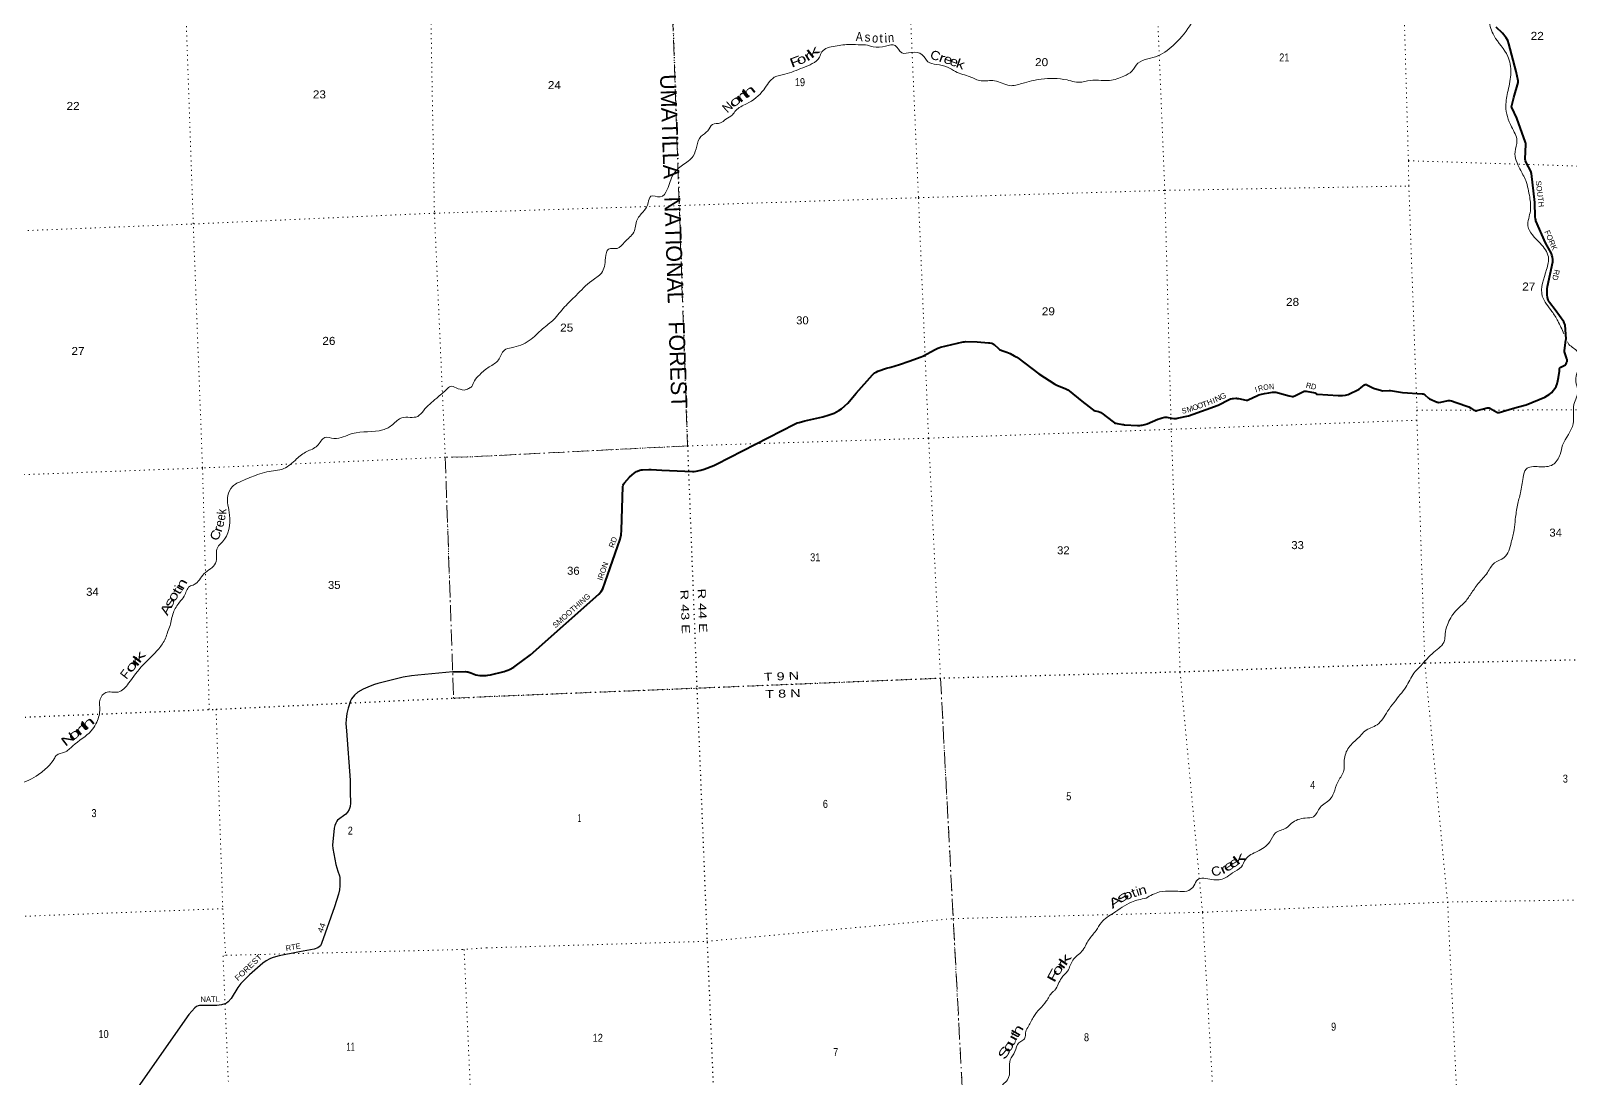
# Model space of a CAD drawing. Header units: feet. Extents: x 757852 to 1040949, y -536576 to -344549.
# Drawn here: x 910190 to 943844, y -463597 to -440687 of the extents above; entities that cross this region are included whole.
import ezdxf
from ezdxf.enums import TextEntityAlignment as Align

# ---------------------------------------------------------------- set-up
doc = ezdxf.new("R2010")
doc.units = ezdxf.units.FT
doc.header["$LTSCALE"] = 70
doc.linetypes.add('DOT_DASHED', pattern=[7.7, 5, -1.2, 0.3, -1.2])
doc.linetypes.add('DOTTED', pattern=[1.5, 0.3, -1.2])
for name, color, linetype, lineweight in [('26', 7, 'Continuous', 40), ('29', 7, 'Continuous', 25), ('39', 7, 'Continuous', 13), ('44', 7, 'DOT_DASHED', 13), ('6', 7, 'DOTTED', 25), ('7', 7, 'DOTTED', 13)]:
    doc.layers.add(name, color=color, linetype=linetype, lineweight=lineweight)
for name, color, linetype in [('27', 7, 'Continuous'), ('30', 7, 'Continuous'), ('41', 7, 'Continuous')]:
    doc.layers.add(name, color=color, linetype=linetype)

msp = doc.modelspace()

# ---------------------------------------------------------------- linework, layer by layer
at = {"layer": '26'}
for points in [[(943086.78, -444798.5), (943081.32, -444757.32), (943074.49, -444441.48), (942998.07, -443809.26), (942993.5, -443788.62), (942987.48, -443774.56), (942874.56, -443554.1), (942867.59, -443529.97), (942862.51, -443493.84), (942873.12, -443164.4), (942871.05, -443143.82), (942867.04, -443127.75), (942674.15, -442597.98), (942565, -442362.24), (942562.92, -442347.36), (942564.93, -442324.26), (942614.97, -442145.96), (942705.89, -441818.05), (942707.97, -441797.48), (942705.96, -441779.4), (942660.74, -441574.42), (942502.9, -440972.68), (942480.12, -440902.59), (942441.98, -440838.31), (942361.66, -440737.88), (942229.18, -440611.33)], [(943609.83, -448132.4), (943613.29, -448073.22), (943616.3, -448063.67), (943620.21, -448057.59), (943631.36, -448047.1), (943640.39, -448041.58), (943738.75, -447991.9), (943748.29, -447983.83), (943755.07, -447974.54), (943766.11, -447952.44), (943773.14, -447937.38), (943775.39, -447931.6), (943776.15, -447923.32), (943776.03, -447892.43), (943774.39, -447871.84), (943772.13, -447860.04), (943722.19, -447706.62), (943720.11, -447693.29), (943720.69, -447676.49), (943751.55, -447451.77), (943752.6, -447427.32), (943730.47, -447123.84), (943727.2, -447103), (943722.72, -447086.87), (943715.16, -447071.86), (943706.38, -447056.55), (943517.46, -446789.68), (943390.95, -446629.95), (943372.4, -446602.32), (943360.75, -446575.4), (943348.79, -446517.46), (943342.77, -446463.23), (943341.28, -446353.24), (943342.77, -446332.66), (943348.3, -446282.64), (943461.17, -445741.27), (943464.24, -445715.98), (943464.24, -445687.86), (943456.21, -445639.65), (943446.18, -445596.46), (943431.85, -445559.42), (943304.59, -445322.2), (943096.37, -444840.68), (943090.35, -444819.59), (943086.78, -444798.5)], [(928990.27, -448041.27), (929184.37, -447988.39), (929394.93, -447911.98), (929653.17, -447818.12), (929693.12, -447800.75), (929958.11, -447657.13), (930021, -447626.7), (930040.42, -447618.96), (930078.56, -447607.92), (930575.13, -447492.1), (930605.03, -447487.89), (930628.11, -447486.89), (930876.19, -447491.36), (931127.48, -447509.49), (931158.59, -447513.51), (931200.23, -447522.07), (931215.56, -447528.32), (931227.85, -447534.6), (931238.64, -447540.88), (931251.94, -447550.67), (931345.79, -447639.56), (931359.6, -447651.86), (931368.63, -447657.89), (931383, -447665.32), (931438.13, -447687.77), (931527.07, -447719.34), (931598.73, -447749.03), (931689.57, -447796.24), (931730.73, -447816.83), (931747.79, -447826.37), (931767.36, -447838.83), (932229.06, -448188.77), (932578.62, -448413.67), (932619.56, -448436.39), (932820.53, -448519.13), (932845.62, -448531.18), (932859.39, -448539.83), (932890.79, -448561.31), (933165.67, -448789.91), (933328.12, -448915.66)], [(923988.47, -450295.24), (924655.14, -450324.88), (924692.98, -450325.2), (924733.13, -450320.18), (924837.01, -450297.5), (924913.8, -450271.97), (925121.09, -450194.86), (925177.79, -450169.53), (926889.48, -449290.03), (926944.38, -449265.6), (926990.55, -449251.54), (927114.19, -449217.22), (927507.03, -449127.47), (927642.99, -449090.85), (927688.65, -449075.28), (927752.89, -449049.16), (927805.09, -449022.05), (927858.28, -448990.91), (927911.48, -448954.75), (927989.77, -448893.49), (928053.01, -448830.21), (928236.93, -448614.31), (928591.51, -448210.03), (928609.58, -448190.95), (928633.63, -448171.08), (928667.8, -448150.77), (928707.95, -448133.7), (928895.59, -448067.07), (928990.27, -448041.27)], [(937255.76, -448605.74), (937339.14, -448591.2), (937373.02, -448588.99), (937393.35, -448590.19), (937411.41, -448593.21), (937700.63, -448673.81), (937735.62, -448681.59), (937769.25, -448684.1), (937787.31, -448683.1), (937801.37, -448679.08), (937823.02, -448672.25), (938017.17, -448573.62), (938030.97, -448569.35), (938043.02, -448567.85), (938055.06, -448567.85), (938074.38, -448570.61), (938270.87, -448608.52), (938279.9, -448610.53), (938282.97, -448612.67), (938292.45, -448626.1), (938299.59, -448632.26), (938317.04, -448635.64), (938768.15, -448662.78), (938867.34, -448662.01), (938934.59, -448655.98), (938963.7, -448651.96), (938988.41, -448644.31), (939233.8, -448522.72), (939268.34, -448499.81), (939344.62, -448432.51), (939359.68, -448424.48), (939375.42, -448422.22), (939388.79, -448423.48), (939399.83, -448429.5), (939513.94, -448492.47), (939545.88, -448505.33), (939717.52, -448558.57), (939742.7, -448560.09), (939883.14, -448554.55), (939917.24, -448557.01), (940179.46, -448601.57), (940610.86, -448626.86), (940626.92, -448629.87), (940644.12, -448636.22), (940669.08, -448651.97), (940743.35, -448721.27), (940767.4, -448735.02), (940936.07, -448808.65), (940950.12, -448813.67), (940972.44, -448815.38), (941016.37, -448810.66), (941178.47, -448771.99), (941196.54, -448770.98), (941216.08, -448772.14), (941247.73, -448779.02), (941351.78, -448814.36), (941625.58, -448912.8), (941661.78, -448931.18), (941739.06, -448983.4), (941749.1, -448988.42), (941770.52, -448996.91), (941791.26, -448997.46), (941805.31, -448995.45), (941920.12, -448964.44), (942032.16, -448933.18), (942046.96, -448930.92), (942061.71, -448932.21), (942074.56, -448935.44), (942088.37, -448941.22), (942238.93, -449030.1), (942251.98, -449035.62), (942263.49, -449038.76), (942277.57, -449038.63), (942291.62, -449035.12), (942510.5, -448973.34), (942683.65, -448922.12), (942880.81, -448868.18), (943289.39, -448697.67), (943345.04, -448666.03), (943386.2, -448640.92), (943443.41, -448595.72), (943474.03, -448558.06), (943511.67, -448511.36), (943537.76, -448464.15), (943557.84, -448406.9), (943575.9, -448340.62), (943590.29, -448273.29), (943609.83, -448132.4)], [(933328.26, -448915.77), (933390.65, -448964.06), (933422.77, -448983.15), (933458.91, -448999.22), (933533.18, -449016.29), (933565.92, -449027.2), (933580.36, -449034.37), (933601.44, -449047.42), (933853.88, -449240.76), (933880.23, -449259.59), (933892.78, -449266.62), (933909.09, -449271.9), (933941.21, -449279.93), (934055.39, -449299.27), (934077.62, -449301.41), (934098.55, -449302.78), (934385.28, -449320.55), (934415.49, -449321.11), (934432.05, -449320.11), (934461.66, -449316.09), (934483.24, -449312.57), (934541.45, -449299.02), (934592.93, -449282.37), (934830.99, -449185.09), (934881.98, -449166.69), (934920.87, -449155.89), (934954.75, -449146.6), (934983.1, -449141.83), (935011.46, -449139.57), (935029.02, -449139.07), (935054.57, -449142.43), (935178.33, -449164.43), (935197.4, -449166.44), (935213.82, -449165.9), (935232.03, -449163.93), (935250.6, -449161.42), (935501.17, -449107.33), (935886.72, -448973.62), (936144.78, -448873.75), (936390.85, -448752.14), (936415.7, -448740.35), (936433.83, -448734.82), (936458.86, -448729.3), (936483.2, -448727.03), (936530.63, -448723.77), (936546.43, -448725.03), (936565.26, -448726.79), (936592.32, -448732.21), (936757.97, -448768.47), (936769.52, -448769.47), (936778.04, -448768.96), (936788.09, -448767.46), (936794.11, -448764.95), (936806.66, -448758.93), (937005.79, -448661.94), (937039.53, -448648.95), (937065.63, -448640.92), (937161.12, -448619.26), (937255.76, -448605.74)], [(920919.34, -454481.74), (921113.55, -454337.18), (922606.91, -453012.72), (922660.4, -452950.55), (922693.81, -452893.73), (922745.86, -452749.67), (923078.05, -451808.39), (923097.03, -451710.18), (923104.53, -451612.87), (923135.17, -450655.62), (923139.69, -450628.01), (923149.22, -450605.41), (923169.3, -450573.27), (923281.72, -450450.74), (923339.93, -450398.51), (923406.69, -450344.78), (923431.78, -450329.72), (923452.35, -450318.16), (923502.54, -450298.08), (923534.16, -450291.55), (923560.75, -450288.03), (923700.5, -450282.43), (923748.96, -450282.51), (923988.47, -450295.24)], [(919918.35, -454770.53), (919966.38, -454781.47), (920008.49, -454786.99), (920099.87, -454789.51), (920145.04, -454788.51), (920183.03, -454783.91), (920236.38, -454773.44), (920537.5, -454702.13), (920576.65, -454689.08), (920620.81, -454674.01), (920656.94, -454657.94), (920747.28, -454605.71), (920838.44, -454541.95), (920919.34, -454481.74)], [(919413.12, -454710.34), (919685.04, -454703.88), (919721.13, -454706.13), (919746.51, -454708.96), (919765.68, -454714.61), (919809.1, -454730.96), (919918.35, -454770.53)]]:
    msp.add_lwpolyline(points, dxfattribs=at)
at = {"layer": '29'}
for points in [[(919413.12, -454710.34), (918649.09, -454782.52), (918511.66, -454797.18), (918327.43, -454828.46), (917776.47, -454961.21), (917704.45, -454983.58), (917606.26, -455021.7), (917458.55, -455085.47), (917341.82, -455155.06), (917264.82, -455222.16), (917203.83, -455297.07), (917179.14, -455343.94), (917130.17, -455504.2), (917097.18, -455619.81), (917082.01, -455750.2), (917079.79, -455836.03), (917093.96, -456001.6), (917168.55, -457078), (917171.1, -457343.8), (917176.44, -457579.49), (917170.46, -457655.26), (917148.1, -457717.39), (917110.85, -457779.53), (917074.14, -457819.85), (916897.73, -457953.46), (916881.1, -457975.86), (916856.26, -458015.63), (916836.39, -458067.82), (916820.65, -458124.75), (916789.2, -458502.74), (916792.59, -458575.81), (916862.08, -458918.68), (916899.96, -459064.68)], [(916899.96, -459064.68), (916935.74, -459173.77), (916944.44, -459206.08), (916949.28, -459254.78), (916949.41, -459389.99), (916939.47, -459479.46), (916919.75, -459567.96), (916833.15, -459851.62), (916547.05, -460650.04), (916521.35, -460700.87), (916497.38, -460724.6), (916467.57, -460744.48), (916382.51, -460774.87), (916063.39, -460834.7), (915619.37, -460918.45), (915538.47, -460941.44), (915470.35, -460963.19), (915415.71, -460988.04), (915336.23, -461032.77), (915264.54, -461083.28), (914974.42, -461338.33), (914784.83, -461527.35), (914716.35, -461610.89), (914572.12, -461851.07), (914507.9, -461924.99), (914468.16, -461957.3), (914429.19, -461973.23), (914357.64, -461994.58), (914254.73, -462004.8), (913923.19, -462003.18), (913878.27, -462004.52), (913848.47, -462011.97), (913811.21, -462029.37), (913777.58, -462057.48), (913647.57, -462203.08), (912181.05, -464298.02)]]:
    msp.add_lwpolyline(points, dxfattribs=at)
at = {"layer": '39'}
for points in [[(936623.18, -438768.26), (936491.69, -439060.63), (936484.92, -439334.17), (936348.38, -439578.92), (936100.8, -439761.96), (935934.86, -439927.56), (935769.33, -440151.41), (935565.65, -440521.5), (935206.34, -440966.35), (934831.78, -441237.02), (934607.46, -441302.57), (934394.42, -441397.78), (934260.91, -441570.08), (934088.55, -441677.67), (933775.06, -441773.03), (933289.18, -441781.08), (933169.84, -441810.13), (932844.43, -441763.32), (932279.09, -441744.53), (931859.13, -441840.27), (931587.77, -441885.66), (931261.88, -441778.6), (930964.62, -441780.86), (930723.97, -441694.37), (930407.77, -441578.87), (930227.45, -441479.88), (929993.57, -441425.23), (929802.13, -441362.83), (929677.32, -441211.28), (929436.07, -441158.98), (929229.57, -441169.54), (929088.38, -441010.62), (928877.87, -441021.34), (928609.35, -441038.49), (928440.89, -440997.24), (928330.25, -440993.78), (928108.96, -440986.87), (927772.83, -441020.87), (927486.82, -441149.25), (927429.37, -441266.15), (927069.12, -441494.04), (926677.14, -441634.84), (926444.96, -441704.72), (926213.15, -441977.53), (925836.08, -442284.48), (925601.12, -442432.84), (925528.55, -442524.25), (925383.95, -442622.66), (925264.76, -442703.94), (925095.27, -442735.07), (924992.44, -442871.93), (924841.06, -443000.76), (924669.95, -443429.78), (924434.98, -443626.37), (924234.35, -443827.56), (924103.47, -444160.48), (923949.4, -444321.57), (923741.9, -444308.06), (923687.63, -444452.96), (923598.16, -444621.42), (923447.59, -444818.53), (923372.63, -445094.89), (923170.5, -445308.19), (923009.5, -445447.47), (922823.22, -445461.21), (922754.97, -445656.92), (922664.12, -445986.17), (922454.06, -446153.6), (922111.75, -446475.18), (921860.97, -446726.67), (921621.21, -447001.81), (921378.55, -447206.75), (921087.82, -447463.91), (920692.49, -447620.92), (920543.89, -447671.27), (920414.21, -447887.61), (920213.52, -448038.57), (920003.62, -448210.01), (919892.52, -448341.19), (919829.31, -448464.36), (919761.02, -448513.4), (919664.89, -448548.16)], [(941161.19, -438583.41), (941247.79, -439024.51), (941384.62, -439223.79), (941458.54, -439359.36), (941577.91, -439525.21), (941806.59, -439710.64), (941973.5, -440014.51), (942015.22, -440204.69), (942062.92, -440467.55), (942178.91, -440794.28), (942480.96, -441247.91), (942547.8, -441600.78), (942485.67, -441993.14), (942437.52, -442334.7), (942562.82, -442789.62), (942679.81, -443092.19), (942637.62, -443335.05), (942745.49, -443708.32), (942870.6, -443964.34), (942958.7, -444328.36), (942974.2, -444623.1), (942919.7, -444956.88), (943188.51, -445335.54), (943366.69, -445631.79), (943329.6, -445905.47), (943234.47, -446494.98), (943445.05, -446825.82), (943573.01, -447032.64), (943705.34, -447313.02)], [(943783.86, -447490.77), (943799.26, -447520.42), (943986.99, -447687.45), (944031.68, -448039.22), (943966.66, -448361.38), (944010.64, -448550.44), (943924.98, -448859.39), (943910.39, -449283.94), (943678.52, -449749.63), (943622.64, -449952.87), (943465.13, -450176.39), (943161.59, -450221.1), (942878.52, -450275.01), (942817.72, -450456.35), (942755.28, -450792.46), (942694.02, -451060.22), (942644.46, -451367.67), (942618.15, -451605.85), (942554.98, -451875.69), (942398.02, -452209.7), (942191.82, -452324.72), (942035.82, -452536.12), (941832.92, -452779.6), (941671.48, -453005.28), (941526.77, -453198.13), (941333.5, -453382.95), (941159.09, -453683.51), (941108.97, -453880.48), (941096.9, -454025.65), (940864.17, -454276.39), (940577.1, -454573.58), (940429.22, -454738.43), (940252.97, -455043.09), (940129.15, -455206.95), (939852.93, -455572.01), (939621.94, -455864.87), (939356.49, -456004.45), (939250.49, -456113.31), (939026.54, -456333.55), (938909.05, -456601.63), (938885.15, -456897.97), (938761.73, -457120.08), (938675.08, -457356.73), (938590.55, -457498.87), (938378.82, -457674.4), (938232.52, -457877.36), (938052.92, -457906.9), (937754.21, -458019.72), (937626.06, -458127.5), (937401.32, -458231.23), (937274.73, -458425.34), (937004.16, -458635.45), (936751.9, -458802.62), (936654.57, -458975.42), (936464.92, -459101.82), (936300.84, -459215.1), (936013.01, -459251.12), (935695.7, -459254.21), (935615.02, -459392.17), (935508.52, -459489), (935308.45, -459509.34), (935127.52, -459506.78), (934867.03, -459523.59), (934571.24, -459658.4)], [(907083.32, -459440.74), (907351.24, -459136.09), (907513.94, -458998.62), (907609.1, -458924.27), (907674.93, -458961.63), (907763.16, -458819.29), (907878.93, -458476.94), (908105.21, -458184.11), (908320.28, -458004.23), (908547.86, -457882.06), (908827.85, -457811.9), (909037.32, -457688.49), (909449.35, -457468.09), (909627.87, -457231.53), (909919.53, -457152.83), (910356.55, -456953.46), (910598.64, -456748.33), (910701.06, -456609.4), (910755.81, -456528.73), (910923.77, -456467.35), (911108.42, -456326.93), (911509.89, -456000.53), (911613.63, -455845.48), (911697.32, -455550.69), (911706.86, -455305.24), (911827.23, -455163.54), (912101.61, -455149.85), (912328.19, -454957.43), (912638.41, -454562.61), (912988.32, -454204.26), (913133.04, -453975.16), (913181.55, -453842.54), (913233.54, -453697.73), (913307.56, -453411.38), (913444.27, -453182.62), (913545.03, -453051.79), (913660.47, -452842.01), (913763.01, -452799.48), (913975.76, -452565.48), (914228.75, -452333.77), (914275.89, -451982.29), (914379.26, -451865.41), (914536.72, -451278.25), (914498.28, -450850.08), (914596.38, -450657.1), (914807.76, -450531.61), (915147.11, -450394.64), (915351.22, -450333.73), (915719.53, -450263.82), (915999.51, -450053.06), (916227.29, -449888.71), (916452.78, -449764.62), (916619.68, -449584.79), (916817.14, -449602.49), (917218.04, -449497.05), (917886.95, -449416.35), (918102.77, -449300.71), (918305.11, -449151.5), (918649.01, -449120.79), (918772.24, -448999.05), (919063.4, -448721.53), (919289.63, -448521.09), (919359.52, -448465.9), (919489.37, -448498.53), (919667.33, -448548.85)], [(934571.24, -459658.4), (934251.4, -459745.98), (933859.39, -459983.22), (933594.74, -460191.08), (933477.53, -460368.72), (933321.03, -460568.09), (933168.77, -460821.52), (932973.75, -461012.44), (932855.1, -461252.43), (932720.84, -461406.67), (932574.93, -461667.88), (932528.54, -461711.99), (932390.26, -461914.62), (932116.55, -462243.41), (932002.92, -462459.08), (931941.54, -462578.16), (931932.15, -462691.06), (931878.98, -462765.6), (931792.97, -462823.41), (931704.41, -463013.93), (931601.32, -463193), (931589.65, -463396.42), (931539.18, -463633.59), (931450.66, -463727.66), (931377.41, -463851.25), (931299.15, -463999.15), (931237.18, -464152.41), (931157.17, -464258.19), (930939.77, -464393.77), (930916.83, -464519.3), (930923.39, -464677.75), (930780.02, -464854.47), (930517.03, -465102.45), (930349.8, -465430.85), (930237.85, -465590.19), (930039.1, -465690.84), (929887.19, -465904.08), (929738.12, -466137.3), (929535.79, -466443.04), (929403.69, -466649.43), (929220.13, -466777.58), (929108.37, -466892.71), (928916.99, -467171.88), (928659.79, -467365.37), (928458.8, -467411.86), (928238.32, -467473.23), (928082.46, -467493.74), (927872.2, -467510.48), (927699.61, -467563.84), (927464.45, -467561.52), (927257.28, -467556.03), (927030.73, -467519.19), (926818.97, -467499.83), (926458.01, -467321.88), (926198, -467107.61), (926007.02, -467201.91), (925466.12, -467045.48), (924991.56, -466938.54), (924604.23, -466900.33), (924020.57, -466924.49), (923622.12, -466908.83), (923242.8, -466918.5), (923033.03, -466947.28), (922831.62, -466983.74), (922507.36, -467013.24), (922148.06, -467118.53), (921810.85, -467174.68), (921471.98, -467142.49), (921148.65, -467145.83), (920792.76, -467042.02), (920509.45, -467089.91), (920410.89, -467153.01)]]:
    msp.add_spline(points, degree=3, dxfattribs=at)
at = {"layer": '44'}
for points in [[(924185.25, -439270.83), (924546.71, -449765.87), (919728.32, -450009.26)], [(919728.32, -450009.26), (919250.74, -450014.81), (919432.96, -455284), (919938.01, -455263.08)], [(919938.01, -455263.08), (930078.49, -454850.92), (930078.49, -454850.92), (931190.57, -475833.61), (949808.95, -475306.94), (949934.67, -477951.66), (952627.2, -477829.48)]]:
    msp.add_lwpolyline(points, dxfattribs=at)
at = {"layer": '6'}
for points in [[(924185.25, -439270.83), (924367.91, -444504.62), (924546.71, -449765.87), (924751.77, -455071.9), (924975.36, -460622.19), (925153.88, -464840.21), (925218.39, -465719.6), (925434.45, -470165.12), (925480.22, -470834.31), (925656.29, -475430.17), (925687.92, -476146.16), (925866.75, -480711.76), (925915.29, -481350.7), (926019.13, -484932.05)], [(951647.85, -454110.21), (946366.17, -454398.26), (940671.38, -454521.46), (935316.96, -454712.95), (930078.49, -454850.92), (924747.68, -455070.06), (919938.01, -455263.08)], [(888233.36, -456542.68), (888319.01, -456536.05), (892915.45, -456354.4), (893535.37, -456348.09), (898208.2, -456169.22), (898253.93, -456159.24), (903462.86, -455947.49), (903573.05, -455942.8), (908803.56, -455748.21), (908910.18, -455744.89), (914241.27, -455526.72), (919445.12, -455281.05), (919547.14, -455280.23), (919938.01, -455263.08)]]:
    msp.add_lwpolyline(points, dxfattribs=at)
at = {"layer": '7'}
for points in [[(936634.17, -484503.69), (936708.35, -481060.67), (936498.15, -475697.76), (936346.89, -470470.1), (936116.36, -465342.85), (935805.55, -459966.96), (935316.96, -454712.95), (935121.46, -449404.61), (934981.59, -444178.37), (934762.55, -438843.99)], [(940187.08, -438623.21), (940170.91, -438781.76), (940307.07, -443529.97), (940315.85, -444082.14), (940494.59, -448985.31), (940493.6, -449204.35), (940665.12, -454515.69), (941162.66, -459743.21), (941423.23, -465167.39), (941603.75, -470259.35), (941825.27, -475553.96), (942023.57, -480892.91), (942072.62, -484282.33)], [(929365.36, -439062.4), (929595.76, -444339.01), (929817.34, -449598.04), (930078.49, -454850.92), (930353.93, -460108.73), (930644.27, -465568.31), (930914.9, -470633.62), (931190.57, -475833.61), (931416.63, -481165.18), (931358.89, -484717.18)], [(918920.54, -439481.46), (919014.34, -444676.53), (919250.74, -450014.81), (919432.96, -455284)], [(914091.27, -455532.86), (913944.64, -450249.01), (913741.6, -444907.06), (913562.83, -439694.58)], [(940307.07, -443529.97), (945976.11, -443707.21), (951202.37, -443321.11)], [(919514.96, -444663.43), (924381.07, -444508.64), (929595.76, -444339.01), (934981.59, -444178.37), (940315.85, -444082.14)], [(887825.74, -445964.32), (892459.66, -445775.05), (897836.29, -445580.26), (903138.22, -445328.41), (908548.82, -445118.87), (913751.88, -444912.65), (919014.34, -444676.53), (919514.96, -444663.43)], [(940494.59, -448985.31), (946153.9, -448976.09), (951423.33, -448672.5)], [(919728.32, -450009.26), (924546.71, -449765.87), (929817.34, -449598.04), (935121.46, -449404.61), (940493.6, -449204.35)], [(919728.32, -450009.26), (919250.74, -450014.81), (913944.64, -450249.01), (908751.51, -450444.63), (903303.4, -450629.79), (898020.81, -450864.76), (892705.32, -451081.04), (888029.75, -451258.58)], [(914241.27, -455526.72), (914386.23, -459889), (914450.03, -460908.6)], [(920156.84, -460745.83), (924970.52, -460602.3), (930356.24, -460106.41), (935805.55, -459966.96), (941162.66, -459743.21), (946569.78, -459660.04), (951865.25, -459375.35)], [(888403.25, -460951.43), (888468.21, -460950.37), (893695.67, -460693.65), (898430.78, -460516.14), (903748.62, -460307.79), (909122.15, -460090.31), (914380.22, -459889.26)], [(920156.84, -460745.83), (919745.46, -460772.76), (919625.43, -460781.89), (914450.03, -460908.6), (914392.45, -460923.1), (914574.99, -465225.54), (914777.88, -470517.28), (914994.26, -475842.6), (915180.7, -481125), (915346.17, -485357.82)], [(919662.88, -460779.04), (919852.42, -465010.87), (920063.85, -470314.31), (920288.43, -475597.1), (920486.18, -480909.15), (920641.87, -485147.17)]]:
    msp.add_lwpolyline(points, dxfattribs=at)

# ---------------------------------------------------------------- texts
at = {"layer": '27'}
for s, rotation, p in [('SOUTH', 276.892, (943088.45, -443973.68)), ('FORK', 293.385, (943276.69, -445081.31)), ('RD', 70.561, (922933.9, -452006.5)), ('IRON', 70.561, (922682.35, -452721.67))]:
    msp.add_text(s, height=120, rotation=rotation, dxfattribs=at).set_placement(p)
for s, rotation, width, p in [('RD', 258.223, 0.9, (943498.84, -445900.16)), ('SMOOTHING', 41.57, 1.05, (921659.89, -453759.07))]:
    msp.add_text(s, height=120, rotation=rotation, dxfattribs=dict(at, width=width)).set_placement(p)
for s, rotation, width, p in [('G', 26.299, 1.1, (936281.33, -448728.4)), ('I', 16.969, 0.85, (936992.84, -448591.53)), ('R', 15.78, 0.95, (937092.68, -448562.82)), ('O', 8.13, 0.75, (937201.02, -448541.99)), ('N', 4.892, 0.75, (937320.63, -448529.97)), ('R', 349.08, 0.85, (938116.38, -448507.42)), ('D', 349.08, 0.85, (938225.15, -448528.33)), ('S', 12.181, 0.95, (935415.35, -449054.25)), ('T', 19.127, 1.25, (935872.27, -448907.86)), ('N', 26.299, 1.15, (936166.84, -448780))]:
    msp.add_text(s, height=120, rotation=rotation, dxfattribs=dict(at, width=width)).set_placement(p, align=Align.CENTER)
for s, rotation, p in [('M', 19.127, (935549.37, -449016.76)), ('O', 19.127, (935667.71, -448977.11)), ('O', 19.127, (935774, -448939.47)), ('H', 21.157, (935984.88, -448861.8)), ('I', 21.157, (936073.64, -448828.17))]:
    msp.add_text(s, height=120, rotation=rotation, dxfattribs=at).set_placement(p, align=Align.CENTER)
at = {"layer": '30'}
for s, rotation, width, p in [('44', 70.286, 1.2, (916566.22, -460427.5)), ('FOREST', 43.414, 1.15, (914715.81, -461474.54))]:
    msp.add_text(s, height=120, rotation=rotation, dxfattribs=dict(at, width=width)).set_placement(p)
for s, rotation, p in [('RTE', 10.682, (915772.93, -460818.45)), ('NATL', 0.72, (913900.43, -461930.19))]:
    msp.add_text(s, height=120, rotation=rotation, dxfattribs=at).set_placement(p)
at = {"layer": '41'}
for s, rotation, width, p in [('A', 358.212, 0.85, (928298.52, -440914.13)), ('s', 358.21, 0.95, (928480.17, -440924.01)), ('o', 350.613, 0.9, (928636.66, -440943.88)), ('n', 3.856, 0.9, (929001.42, -440936.84)), ('r', 31.745, 1.7, (927228.59, -441322.79)), ('k', 38.4, 2, (927358.65, -441225.72)), ('C', 339.854, 1.1, (929931.18, -441320.51)), ('F', 20.312, 1.55, (926941.25, -441452.91)), ('o', 26.991, 1.4, (927076.11, -441398.82)), ('r', 340.014, 1.35, (930082.79, -441372.4)), ('e', 340.014, 1.2, (930212.75, -441406.81)), ('e', 340.111, 1.2, (930343.1, -441453.73)), ('k', 340.352, 1.35, (930482.11, -441507.75)), ('o', 38.353, 1.75, (925644.64, -442302.88)), ('r', 39.757, 2.05, (925767.33, -442215.44)), ('t', 38.084, 1.7, (925864.36, -442150.29)), ('h', 38.084, 1.85, (925952.6, -442086.77)), ('k', 87.904, 0.9, (914462.9, -451207.05)), ('e', 81.315, 0.9, (914441.91, -451342.46)), ('C', 68.328, 1.15, (914319.62, -451755.54)), ('r', 72.349, 1.25, (914374.31, -451614.7)), ('o', 61.66, 1.4, (913386.22, -453100.7)), ('t', 61.134, 1.35, (913467.32, -452989.31)), ('i', 61.942, 1.25, (913517.32, -452921.13)), ('n', 62.265, 1.5, (913571.37, -452828.41)), ('A', 63.437, 1.35, (913232.49, -453386.12)), ('s', 67.006, 1.5, (913309.03, -453228.94)), ('k', 53.653, 1.9, (912639.47, -454438.41)), ('o', 52.713, 1.7, (912459.75, -454649.9)), ('r', 50.558, 2, (912566.21, -454540.34)), ('o', 38.383, 1.75, (911195.81, -456153.61)), ('r', 39.838, 2.05, (911312.89, -456064.17)), ('t', 39.838, 1.8, (911412.17, -455977.87)), ('h', 39.838, 1.9, (911502.79, -455902.27)), ('N', 37.697, 1.6, (911066.36, -456258.33)), ('k', 37.792, 1.95, (936667.25, -458868.22)), ('C', 18.701, 1.1, (936134.47, -459161.54)), ('r', 24.866, 1.5, (936304.54, -459111.31)), ('e', 35.822, 1.7, (936436.67, -459027.39)), ('e', 33.574, 1.6, (936543.74, -458958.05)), ('A', 36.047, 1.6, (933952.48, -459813.79)), ('s', 36.067, 1.95, (934115.42, -459704.46)), ('o', 21.647, 1.25, (934208.58, -459674.71)), ('t', 22.314, 1.15, (934338.19, -459631.2)), ('n', 15.314, 1.2, (934517.1, -459577.49)), ('r', 55.998, 1.8, (932806.26, -461161.42)), ('k', 55.394, 1.85, (932883, -461054.41)), ('F', 61.425, 1.75, (932631.86, -461396.8)), ('o', 55.926, 1.6, (932711.61, -461282.01)), ('u', 63.188, 1.55, (931716.32, -462813.57)), ('t', 61.058, 1.35, (931787.76, -462688.77)), ('h', 60.221, 1.55, (931850.52, -462595.02)), ('S', 58.159, 1.6, (931556.12, -463088.62)), ('o', 58.159, 1.55, (931639.57, -462954.08))]:
    msp.add_text(s, height=200, rotation=rotation, dxfattribs=dict(at, width=width)).set_placement(p, align=Align.CENTER)
for s, rotation, p in [('t', 0.203, (928780.96, -440947.53)), ('i', 3.452, (928888.09, -440947.02)), ('N', 42.244, (925487.57, -442429.67)), ('e', 76.525, (914411.92, -451486.77)), ('F', 52.046, (912333.29, -454820.81)), ('i', 18.314, (934416.91, -459605.79))]:
    msp.add_text(s, height=200, rotation=rotation, dxfattribs=at).set_placement(p, align=Align.CENTER)
at = {"layer": '44'}
msp.add_text('UMATILLA   NATIONAL   FOREST', height=350, rotation=271.973, dxfattribs=at).set_placement((924071.16, -445295.16), align=Align.CENTER)
at = {"layer": '6', "width": 1.35}
for s, rotation, p in [('R 43 E', 272.213, (924388.21, -452915.1)), ('R 44 E', 272.213, (924767.59, -452891.69)), ('T 9 N', 2.328, (926216.81, -454907.8)), ('T 8 N', 2.328, (926250.58, -455286.75))]:
    msp.add_text(s, height=175, rotation=rotation, dxfattribs=at).set_placement(p)
at = {"layer": '7'}
for s, width, p in [('22', 1.1, (942980.14, -440886.1)), ('21', 0.85, (937482.82, -441358.35)), ('20', 1.1, (932144.8, -441460.76)), ('24', 1.1, (921493.16, -441962.9)), ('19', 0.85, (926894.7, -441898.57)), ('23', 1.1, (916355.79, -442166.14)), ('22', 1.1, (910971.57, -442418.41)), ('27', 1.1, (942795.27, -446367.85)), ('28', 1.1, (937631.67, -446704.79)), ('30', 1.05, (926922.34, -447107.99)), ('29', 1.1, (932292.27, -446910.2)), ('25', 1.1, (921762.78, -447267.2)), ('27', 1.1, (911078.53, -447779.11)), ('26', 1.1, (916563.42, -447556.99)), ('34', 1.05, (943389.17, -451750.9)), ('32', 1.05, (932626.7, -452137.96)), ('33', 1.05, (937748.18, -452024)), ('31', 0.85, (927228.5, -452291.08)), ('36', 1.05, (921914.49, -452585.38)), ('34', 1.05, (911400.8, -453045.54)), ('35', 1.05, (916686.98, -452895.45)), ('3', 0.85, (943683.05, -457130.91)), ('5', 0.85, (932826.68, -457516.9)), ('4', 0.85, (938159.15, -457269.59)), ('6', 0.85, (927505.87, -457684.43)), ('3', 0.85, (911516.51, -457886.21)), ('1', 0.4, (922148.55, -457992.9)), ('2', 0.85, (917118.68, -458270.31)), ('9', 0.85, (938616.98, -462557.02)), ('10', 0.85, (911670.58, -462717.92)), ('12', 0.85, (922474.33, -462800.51)), ('8', 0.85, (933214.44, -462787.79)), ('11', 0.65, (917090.54, -462995.46)), ('7', 0.85, (927731.89, -463110.2))]:
    msp.add_text(s, height=175, dxfattribs=dict(at, width=width)).set_placement(p)

doc.saveas('drawing.dxf')
